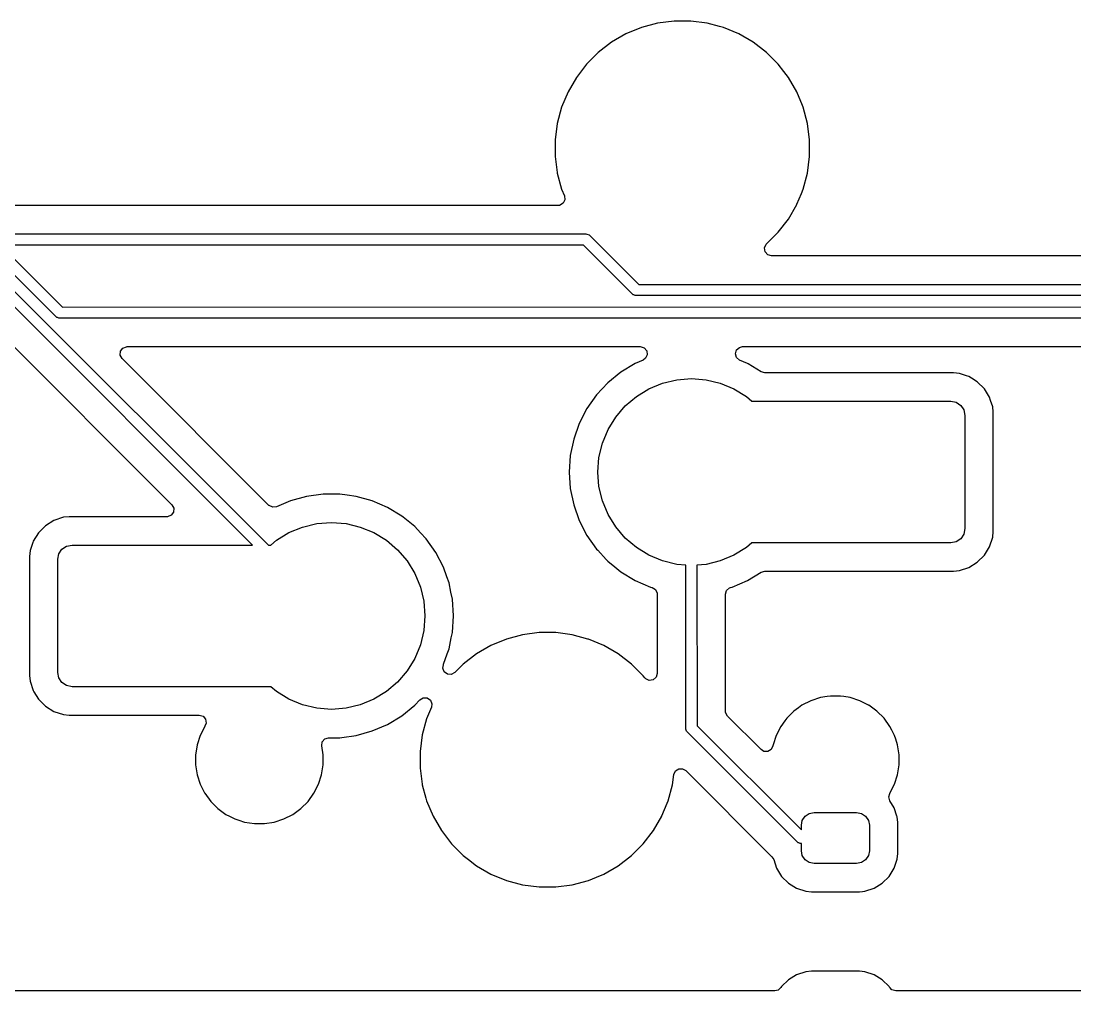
# Model space of a CAD drawing. Header units: millimetres. Extents: x 46 to 4458, y 59 to 1499.
# Drawn here: x 1974.96 to 1993.55, y 900.96 to 918.08 of the extents above; entities that cross this region are included whole.
import ezdxf

# ---------------------------------------------------------------- set-up
doc = ezdxf.new("R2010")
doc.units = ezdxf.units.MM
doc.layers.add('BLACK', color=7, linetype='Continuous')

msp = doc.modelspace()

# ---------------------------------------------------------------- linework, layer by layer
at = {"layer": 'BLACK', "linetype": 'Continuous'}
for p, q in [((1985.90387, 917.96174), (1985.63207, 917.84915)), ((1986.18807, 918.03789), (1985.90387, 917.96174)), ((1986.47975, 918.07629), (1986.18807, 918.03789)), ((1986.47976, 918.07629), (1986.47975, 918.07629)), ((1986.77398, 918.07629), (1986.47976, 918.07629)), ((1986.47976, 918.07629), (1986.47976, 918.07629)), ((1986.77399, 918.07629), (1986.77398, 918.07629)), ((1986.77398, 918.07629), (1986.77398, 918.07629)), ((1987.06567, 918.03789), (1986.77399, 918.07629)), ((1987.28458, 917.97923), (1987.06567, 918.03789)), ((1987.06567, 918.03789), (1987.06567, 918.03789)), ((1987.06567, 918.03789), (1987.06567, 918.03789)), ((1987.34986, 917.96174), (1987.28458, 917.97923)), ((1987.62166, 917.84915), (1987.34986, 917.96174)), ((1985.63206, 917.84915), (1985.37728, 917.70205)), ((1985.63207, 917.84915), (1985.63206, 917.84915)), ((1987.62168, 917.84915), (1987.62166, 917.84915)), ((1987.87646, 917.70205), (1987.62168, 917.84915)), ((1985.37726, 917.70204), (1985.14386, 917.52294)), ((1985.37728, 917.70205), (1985.37726, 917.70204)), ((1987.87647, 917.70204), (1987.87646, 917.70205)), ((1987.87646, 917.70205), (1987.87646, 917.70205)), ((1988.10988, 917.52294), (1987.87647, 917.70204)), ((1987.87647, 917.70204), (1987.87647, 917.70204)), ((1987.87647, 917.70204), (1987.87647, 917.70204)), ((1985.14385, 917.52293), (1984.93582, 917.3149)), ((1985.14386, 917.52294), (1985.14385, 917.52293)), ((1988.10989, 917.52293), (1988.10988, 917.52294)), ((1988.31791, 917.3149), (1988.10989, 917.52293)), ((1984.93582, 917.3149), (1984.75672, 917.08149)), ((1984.93582, 917.3149), (1984.93582, 917.3149)), ((1988.31792, 917.3149), (1988.31791, 917.3149)), ((1988.41602, 917.18705), (1988.31792, 917.3149)), ((1988.49702, 917.08148), (1988.41602, 917.18705)), ((1984.75671, 917.08148), (1984.60961, 916.8267)), ((1984.75672, 917.08149), (1984.75671, 917.08148)), ((1988.49703, 917.08148), (1988.49702, 917.08148)), ((1988.64413, 916.8267), (1988.49703, 917.08148)), ((1984.6096, 916.82668), (1984.49702, 916.55488)), ((1984.60961, 916.8267), (1984.6096, 916.82668)), ((1988.64413, 916.82668), (1988.64413, 916.8267)), ((1988.74421, 916.58508), (1988.64413, 916.82668)), ((1984.49702, 916.55488), (1984.42087, 916.27068)), ((1988.75672, 916.55487), (1988.74421, 916.58508)), ((1988.83287, 916.27069), (1988.75672, 916.55487)), ((1984.42087, 916.27068), (1984.38247, 915.979)), ((1988.87127, 915.97899), (1988.83287, 916.27069)), ((1984.38247, 915.979), (1984.38247, 915.97899)), ((1984.38247, 915.97899), (1984.38247, 915.68479)), ((1988.87127, 915.68478), (1988.87127, 915.97899)), ((1984.38247, 915.68479), (1984.38247, 915.68477)), ((1984.38247, 915.68477), (1984.41986, 915.40075)), ((1988.83287, 915.39309), (1988.87127, 915.68478)), ((1984.41986, 915.40075), (1984.42087, 915.39309)), ((1984.42087, 915.39309), (1984.49619, 915.11198)), ((1988.75672, 915.1089), (1988.83287, 915.39309)), ((1984.49619, 915.11198), (1984.49702, 915.10889)), ((1984.49702, 915.10889), (1984.54571, 914.99134)), ((1984.54571, 914.99134), (1984.55318, 914.92187)), ((1988.64724, 914.84459), (1988.72634, 915.03557)), ((1988.72634, 915.03557), (1988.75672, 915.1089)), ((1984.43115, 914.81989), (1947.30179, 914.81989)), ((1984.46182, 914.82374), (1984.43115, 914.81989)), ((1984.52191, 914.85939), (1984.46182, 914.82374)), ((1984.55318, 914.92187), (1984.52191, 914.85939)), ((1988.49702, 914.58229), (1988.64413, 914.83708)), ((1988.64413, 914.83708), (1988.64724, 914.84459)), ((1988.31792, 914.34888), (1988.49702, 914.58229)), ((1947.36134, 914.31747), (1984.92459, 914.31939)), ((1984.92459, 914.31939), (1984.9441, 914.31747)), ((1984.9441, 914.31747), (1984.98015, 914.30253)), ((1984.98015, 914.30253), (1985.8573, 913.42802)), ((1988.11116, 914.14212), (1988.31791, 914.34887)), ((1988.31791, 914.34887), (1988.31792, 914.34888)), ((1984.88134, 914.12131), (1947.41964, 914.11939)), ((1985.75849, 913.24679), (1984.88134, 914.12131)), ((1988.07611, 914.07208), (1988.10513, 914.13564)), ((1988.08605, 914.00293), (1988.07611, 914.07208)), ((1988.10513, 914.13564), (1988.11116, 914.14212)), ((1974.81436, 913.90253), (1975.69151, 913.02802)), ((1988.1318, 913.95012), (1988.08605, 914.00293)), ((1988.19884, 913.93044), (1988.1318, 913.95012)), ((2008.8674, 913.93044), (1988.19884, 913.93044)), ((1975.5927, 912.84679), (1974.71555, 913.7213)), ((1974.64868, 913.50253), (1979.32649, 908.82689)), ((1979.0463, 908.82689), (1974.54979, 913.3213)), ((1985.8573, 913.42802), (2027.07007, 913.42994)), ((1985.76904, 913.24242), (1985.75849, 913.24679)), ((1985.79454, 913.23186), (1985.76904, 913.24242)), ((1985.81404, 913.22994), (1985.79454, 913.23186)), ((2027.02674, 913.23186), (1985.81404, 913.22994)), ((1975.69151, 913.02802), (1998.89507, 913.02994)), ((1974.3807, 912.78257), (1977.6242, 909.53907)), ((1975.60326, 912.84242), (1975.5927, 912.84679)), ((1975.62875, 912.83186), (1975.60326, 912.84242)), ((1975.64826, 912.82994), (1975.62875, 912.83186)), ((1998.85175, 912.83185), (1975.64826, 912.82994)), ((1976.7105, 912.17908), (1976.71548, 912.24877)), ((1976.74399, 912.11776), (1976.7105, 912.17908)), ((1976.71548, 912.24877), (1976.75736, 912.3047)), ((1976.75736, 912.3047), (1976.82282, 912.32912)), ((1976.82282, 912.32912), (1976.83167, 912.32944)), ((1976.83167, 912.32944), (1985.88487, 912.32944)), ((1985.88487, 912.32944), (1985.95191, 912.30975)), ((1985.95191, 912.30975), (1985.99767, 912.25695)), ((1986.00761, 912.18779), (1985.97859, 912.12423)), ((1985.99767, 912.25695), (1986.00761, 912.18779)), ((1987.56239, 912.20313), (1987.58082, 912.27052)), ((1987.58332, 912.13647), (1987.56239, 912.20313)), ((1987.58082, 912.27052), (1987.63276, 912.31725)), ((1987.63276, 912.31725), (1987.68637, 912.32944)), ((1987.68637, 912.32944), (1998.59497, 912.32944)), ((1979.33341, 909.52833), (1976.74399, 912.11776)), ((1985.79394, 912.03075), (1985.54257, 911.87789)), ((1985.93427, 912.0917), (1985.79394, 912.03075)), ((1985.79394, 912.03075), (1985.79394, 912.03075)), ((1985.97859, 912.12423), (1985.93427, 912.0917)), ((1987.63697, 912.0917), (1987.58332, 912.13647)), ((1987.77729, 912.03075), (1987.63697, 912.0917)), ((1987.7859, 912.02552), (1987.77729, 912.03075)), ((1988.01625, 911.88544), (1987.7859, 912.02552)), ((1985.54257, 911.87789), (1985.31436, 911.69223)), ((1988.08068, 911.86739), (1988.01625, 911.88544)), ((1989.45849, 911.86739), (1988.08068, 911.86739)), ((1989.4585, 911.86739), (1989.45849, 911.86739)), ((1991.41063, 911.86739), (1989.4585, 911.86739)), ((1991.41064, 911.86739), (1991.41063, 911.86739)), ((1991.51341, 911.85689), (1991.41064, 911.86739)), ((1991.51342, 911.85689), (1991.51341, 911.85689)), ((1991.63981, 911.815), (1991.51342, 911.85689)), ((1991.67995, 911.8017), (1991.63981, 911.815)), ((1991.67996, 911.8017), (1991.67995, 911.8017)), ((1991.7292, 911.77133), (1991.67996, 911.8017)), ((1985.31436, 911.69223), (1985.11355, 911.47721)), ((1986.03654, 911.58705), (1986.27574, 911.68613)), ((1986.27574, 911.68613), (1986.5275, 911.74657)), ((1986.5275, 911.74657), (1986.78562, 911.76689)), ((1986.78562, 911.76689), (1987.04374, 911.74657)), ((1987.04374, 911.74657), (1987.2955, 911.68613)), ((1987.2955, 911.68613), (1987.5347, 911.58705)), ((1991.82928, 911.7096), (1991.7292, 911.77133)), ((1991.95333, 911.58554), (1991.82928, 911.7096)), ((1985.11355, 911.47721), (1984.9439, 911.23687)), ((1985.61889, 911.28361), (1985.81577, 911.45177)), ((1985.81577, 911.45177), (1986.03654, 911.58705)), ((1987.5347, 911.58705), (1987.75547, 911.45177)), ((1987.75547, 911.45177), (1987.85484, 911.36689)), ((1992.04543, 911.43622), (1991.95333, 911.58554)), ((1992.06346, 911.38183), (1992.04543, 911.43622)), ((1984.9439, 911.23687), (1984.80855, 910.97565)), ((1984.9439, 911.23687), (1984.9439, 911.23687)), ((1985.45074, 911.08673), (1985.61889, 911.28361)), ((1987.85484, 911.36689), (1989.41062, 911.36689)), ((1989.41062, 911.36689), (1991.36062, 911.36689)), ((1991.36062, 911.36689), (1991.45629, 911.34786)), ((1991.45629, 911.34786), (1991.5374, 911.29366)), ((1991.5374, 911.29366), (1991.59159, 911.21256)), ((1992.10062, 911.26969), (1992.06346, 911.38183)), ((1992.10062, 911.26968), (1992.10062, 911.26969)), ((1992.10994, 911.17847), (1992.10062, 911.26968)), ((1985.31546, 910.86597), (1985.45074, 911.08673)), ((1991.59159, 911.21256), (1991.61062, 911.11689)), ((1991.61062, 911.11689), (1991.61062, 909.11689)), ((1992.11112, 911.1669), (1992.10994, 911.17847)), ((1992.11112, 909.06688), (1992.11112, 911.1669)), ((1984.80855, 910.97565), (1984.71003, 910.69845)), ((1985.21638, 910.62677), (1985.31546, 910.86597)), ((1984.71002, 910.69843), (1984.65017, 910.4104)), ((1984.71003, 910.69845), (1984.71002, 910.69843)), ((1985.15593, 910.375), (1985.21638, 910.62677)), ((1984.65017, 910.4104), (1984.63009, 910.11689)), ((1984.65017, 910.4104), (1984.65017, 910.4104)), ((1985.13562, 910.11689), (1985.15593, 910.375)), ((1984.63009, 910.11689), (1984.65017, 909.82338)), ((1985.15593, 909.85877), (1985.13562, 910.11689)), ((1984.65017, 909.82338), (1984.65017, 909.82337)), ((1984.65017, 909.82337), (1984.71002, 909.53534)), ((1985.21638, 909.60701), (1985.15593, 909.85877)), ((1979.71378, 909.60796), (1979.47049, 909.50228)), ((1979.99706, 909.68733), (1979.71378, 909.60796)), ((1980.28852, 909.72739), (1979.99706, 909.68733)), ((1979.99706, 909.68733), (1979.99706, 909.68733)), ((1980.58272, 909.72739), (1980.28852, 909.72739)), ((1980.28852, 909.72739), (1980.28852, 909.72739)), ((1980.71603, 909.70906), (1980.58272, 909.72739)), ((1980.58272, 909.72739), (1980.58272, 909.72739)), ((1980.87417, 909.68733), (1980.71603, 909.70906)), ((1980.87418, 909.68733), (1980.87417, 909.68733)), ((1981.15746, 909.60795), (1980.87418, 909.68733)), ((1980.87418, 909.68733), (1980.87418, 909.68733)), ((1981.42729, 909.49075), (1981.15746, 909.60795)), ((1985.31546, 909.3678), (1985.21638, 909.60701)), ((1977.6527, 909.40805), (1977.61083, 909.35212)), ((1977.6242, 909.53907), (1977.65769, 909.47775)), ((1977.65769, 909.47775), (1977.6527, 909.40805)), ((1979.33815, 909.52383), (1979.33341, 909.52833)), ((1979.40116, 909.49363), (1979.33815, 909.52383)), ((1979.47049, 909.50228), (1979.40116, 909.49363)), ((1981.4273, 909.49075), (1981.42729, 909.49075)), ((1981.67866, 909.33789), (1981.4273, 909.49075)), ((1984.71002, 909.53534), (1984.71003, 909.53533)), ((1984.71003, 909.53533), (1984.80855, 909.25813)), ((1975.54128, 909.2617), (1975.39196, 909.1696)), ((1975.54129, 909.2617), (1975.54128, 909.2617)), ((1975.70782, 909.31689), (1975.54129, 909.2617)), ((1975.8106, 909.32739), (1975.70782, 909.31689)), ((1975.70782, 909.31689), (1975.70782, 909.31689)), ((1975.81062, 909.32739), (1975.8106, 909.32739)), ((1977.53652, 909.32739), (1975.81062, 909.32739)), ((1977.54537, 909.3277), (1977.53652, 909.32739)), ((1977.61083, 909.35212), (1977.54537, 909.3277)), ((1979.92574, 909.14613), (1980.1775, 909.20657)), ((1980.1775, 909.20657), (1980.43562, 909.22689)), ((1980.43562, 909.22689), (1980.69374, 909.20657)), ((1980.69374, 909.20657), (1980.9455, 909.14613)), ((1981.67867, 909.33789), (1981.67866, 909.33789)), ((1981.70202, 909.31889), (1981.67867, 909.33789)), ((1981.67867, 909.33789), (1981.67867, 909.33789)), ((1981.90688, 909.15223), (1981.70202, 909.31889)), ((1984.80855, 909.25813), (1984.9439, 908.99691)), ((1985.45074, 909.14704), (1985.31546, 909.3678)), ((1975.26791, 909.04555), (1975.17581, 908.89622)), ((1975.39196, 909.1696), (1975.26791, 909.04555)), ((1979.46577, 908.91177), (1979.68654, 909.04705)), ((1979.68654, 909.04705), (1979.92574, 909.14613)), ((1980.9455, 909.14613), (1981.1847, 909.04705)), ((1981.1847, 909.04705), (1981.40547, 908.91177)), ((1981.90688, 909.15222), (1981.90688, 909.15223)), ((1982.01001, 909.0418), (1981.90688, 909.15222)), ((1981.90688, 909.15222), (1981.90688, 909.15222)), ((1982.10769, 908.93721), (1982.01001, 909.0418)), ((1985.61889, 908.95016), (1985.45074, 909.14704)), ((1991.59159, 909.02122), (1991.5374, 908.94011)), ((1991.61062, 909.11689), (1991.59159, 909.02122)), ((1992.10062, 908.96409), (1992.11112, 909.06688)), ((1975.16745, 908.87102), (1975.12062, 908.72968)), ((1975.1758, 908.89622), (1975.16745, 908.87102)), ((1975.17581, 908.89622), (1975.1758, 908.89622)), ((1975.76495, 908.80786), (1975.86062, 908.82689)), ((1975.86062, 908.82689), (1977.91062, 908.82689)), ((1977.91062, 908.82689), (1979.0463, 908.82689)), ((1979.32649, 908.82689), (1979.36639, 908.82689)), ((1979.36639, 908.82689), (1979.46577, 908.91177)), ((1981.40547, 908.91177), (1981.60235, 908.74361)), ((1982.27734, 908.69687), (1982.10769, 908.93721)), ((1984.9439, 908.99691), (1984.9439, 908.9969)), ((1984.9439, 908.9969), (1985.11355, 908.75656)), ((1985.81577, 908.78201), (1985.61889, 908.95016)), ((1987.85484, 908.86689), (1987.75547, 908.78201)), ((1989.31062, 908.86689), (1987.85484, 908.86689)), ((1991.36062, 908.86689), (1989.31062, 908.86689)), ((1991.45629, 908.88592), (1991.36062, 908.86689)), ((1991.5374, 908.94011), (1991.45629, 908.88592)), ((1992.04543, 908.79755), (1992.10062, 908.96409)), ((1975.12062, 908.72968), (1975.11012, 908.6269)), ((1975.12062, 908.72968), (1975.12062, 908.72968)), ((1975.12062, 908.72968), (1975.12062, 908.72968)), ((1975.61062, 908.57689), (1975.62965, 908.67256)), ((1975.62965, 908.67256), (1975.68384, 908.75366)), ((1975.68384, 908.75366), (1975.76495, 908.80786)), ((1981.60235, 908.74361), (1981.7705, 908.54673)), ((1982.27734, 908.69686), (1982.27734, 908.69687)), ((1982.27734, 908.69687), (1982.27734, 908.69687)), ((1982.41269, 908.43565), (1982.27734, 908.69686)), ((1985.11355, 908.75656), (1985.13427, 908.73438)), ((1985.13427, 908.73438), (1985.28341, 908.57469)), ((1986.03654, 908.64673), (1985.81577, 908.78201)), ((1986.27574, 908.54764), (1986.03654, 908.64673)), ((1987.5347, 908.64673), (1987.2955, 908.54764)), ((1987.75547, 908.78201), (1987.5347, 908.64673)), ((1991.82928, 908.52418), (1991.95333, 908.64823)), ((1991.95333, 908.64823), (1992.04543, 908.79755)), ((1975.11012, 908.6269), (1975.11012, 906.52689)), ((1975.61062, 906.57689), (1975.61062, 908.57689)), ((1981.7705, 908.54673), (1981.90578, 908.32597)), ((1985.28341, 908.57469), (1985.31436, 908.54155)), ((1985.31436, 908.54155), (1985.43733, 908.4415)), ((1986.5275, 908.4872), (1986.27574, 908.54764)), ((1986.68631, 908.4747), (1986.5275, 908.4872)), ((1986.68754, 905.57738), (1986.68631, 908.4747)), ((1987.04374, 908.4872), (1986.8844, 908.47466)), ((1986.8844, 908.47466), (1986.8856, 905.63567)), ((1987.2955, 908.54764), (1987.04374, 908.4872)), ((1991.67995, 908.43207), (1991.82928, 908.52418)), ((1981.90578, 908.32597), (1982.00486, 908.08677)), ((1982.47248, 908.26742), (1982.41269, 908.43565)), ((1982.51121, 908.15845), (1982.47248, 908.26742)), ((1985.43733, 908.4415), (1985.54257, 908.35589)), ((1985.54257, 908.35589), (1985.54257, 908.35589)), ((1985.54257, 908.35589), (1985.54257, 908.35589)), ((1985.54257, 908.35589), (1985.79394, 908.20303)), ((1987.7773, 908.20303), (1988.01625, 908.34834)), ((1988.01625, 908.34834), (1988.08068, 908.36639)), ((1988.08068, 908.36639), (1989.2606, 908.36639)), ((1989.2606, 908.36639), (1989.26061, 908.36639)), ((1989.26061, 908.36639), (1991.41063, 908.36639)), ((1991.41063, 908.36639), (1991.51342, 908.37689)), ((1991.51342, 908.37689), (1991.67995, 908.43207)), ((1982.00486, 908.08677), (1982.06531, 907.835)), ((1982.51121, 908.15843), (1982.51121, 908.15845)), ((1982.54516, 907.99508), (1982.51121, 908.15843)), ((1985.79394, 908.20303), (1985.79394, 908.20303)), ((1985.79394, 908.20303), (1986.06378, 908.08582)), ((1986.06378, 908.08582), (1986.09457, 908.07719)), ((1986.09457, 908.07719), (1986.15382, 908.04015)), ((1987.45861, 908.07058), (1987.47667, 908.07719)), ((1987.47667, 908.07719), (1987.50746, 908.08582)), ((1987.50746, 908.08582), (1987.77729, 908.20302)), ((1987.50746, 908.08582), (1987.50746, 908.08582)), ((1987.77729, 908.20302), (1987.7773, 908.20303)), ((1987.7773, 908.20303), (1987.7773, 908.20303)), ((1982.57107, 907.8704), (1982.54516, 907.99508)), ((1986.15382, 908.04015), (1986.18363, 907.97696)), ((1986.18363, 907.97696), (1986.18512, 907.95779)), ((1986.18512, 907.95779), (1986.18512, 906.56141)), ((1987.38612, 907.95779), (1987.4058, 908.02483)), ((1987.38612, 905.89698), (1987.38612, 907.95779)), ((1987.4058, 908.02483), (1987.45861, 908.07058)), ((1982.06531, 907.835), (1982.08562, 907.57689)), ((1982.59114, 907.57689), (1982.57107, 907.8704)), ((1982.08562, 907.57689), (1982.06531, 907.31877)), ((1982.57107, 907.28338), (1982.59114, 907.57689)), ((1982.06531, 907.31877), (1982.00486, 907.06701)), ((1982.51121, 906.99534), (1982.55144, 907.18892)), ((1982.55144, 907.18892), (1982.57107, 907.28338)), ((1983.52262, 907.16674), (1983.25082, 907.05415)), ((1983.80682, 907.24289), (1983.52262, 907.16674)), ((1984.0985, 907.28129), (1983.80682, 907.24289)), ((1984.09851, 907.28129), (1984.0985, 907.28129)), ((1984.39273, 907.28129), (1984.09851, 907.28129)), ((1984.09851, 907.28129), (1984.09851, 907.28129)), ((1984.39274, 907.28129), (1984.39273, 907.28129)), ((1984.39273, 907.28129), (1984.39273, 907.28129)), ((1984.68442, 907.24289), (1984.39274, 907.28129)), ((1984.95993, 907.16906), (1984.68442, 907.24289)), ((1984.68442, 907.24289), (1984.68442, 907.24289)), ((1984.68442, 907.24289), (1984.68442, 907.24289)), ((1984.96861, 907.16674), (1984.95993, 907.16906)), ((1985.24041, 907.05415), (1984.96861, 907.16674)), ((1982.00486, 907.06701), (1981.90578, 906.8278)), ((1982.47983, 906.90704), (1982.51121, 906.99533)), ((1982.51121, 906.99533), (1982.51121, 906.99534)), ((1982.51121, 906.99534), (1982.51121, 906.99534)), ((1983.25081, 907.05415), (1982.99603, 906.90705)), ((1983.25082, 907.05415), (1983.25081, 907.05415)), ((1985.24043, 907.05415), (1985.24041, 907.05415)), ((1985.49521, 906.90705), (1985.24043, 907.05415)), ((1981.90578, 906.8278), (1981.7705, 906.60704)), ((1982.41428, 906.7226), (1982.47983, 906.90704)), ((1982.99601, 906.90704), (1982.76261, 906.72794)), ((1982.99603, 906.90705), (1982.99601, 906.90704)), ((1985.49522, 906.90704), (1985.49521, 906.90705)), ((1985.49521, 906.90705), (1985.49521, 906.90705)), ((1985.72863, 906.72794), (1985.49522, 906.90704)), ((1985.49522, 906.90704), (1985.49522, 906.90704)), ((1985.49522, 906.90704), (1985.49522, 906.90704)), ((1981.7705, 906.60704), (1981.60235, 906.41016)), ((1982.40151, 906.65704), (1982.41146, 906.71529)), ((1982.42593, 906.59158), (1982.40151, 906.65704)), ((1982.41146, 906.71529), (1982.41269, 906.71811)), ((1982.41269, 906.71812), (1982.41428, 906.7226)), ((1982.41269, 906.71811), (1982.41269, 906.71812)), ((1982.48186, 906.54971), (1982.42593, 906.59158)), ((1982.76261, 906.72794), (1982.61288, 906.57821)), ((1985.72864, 906.72793), (1985.72863, 906.72794)), ((1985.93666, 906.5199), (1985.72864, 906.72793)), ((1975.11012, 906.52689), (1975.11012, 906.52687)), ((1975.11012, 906.52687), (1975.12062, 906.42409)), ((1975.12062, 906.42409), (1975.12062, 906.42409)), ((1975.12062, 906.42409), (1975.1758, 906.25756)), ((1975.62965, 906.48122), (1975.61062, 906.57689)), ((1975.68384, 906.40011), (1975.62965, 906.48122)), ((1975.76495, 906.34592), (1975.68384, 906.40011)), ((1981.60235, 906.41016), (1981.40547, 906.24201)), ((1982.55155, 906.54472), (1982.48186, 906.54971)), ((1982.61288, 906.57821), (1982.55155, 906.54472)), ((1985.93667, 906.51989), (1985.93666, 906.5199)), ((1985.96274, 906.48592), (1985.93667, 906.51989)), ((1985.97992, 906.46769), (1985.96274, 906.48592)), ((1986.04347, 906.43867), (1985.97992, 906.46769)), ((1986.11263, 906.44861), (1986.04347, 906.43867)), ((1986.16543, 906.49437), (1986.11263, 906.44861)), ((1986.18512, 906.56141), (1986.16543, 906.49437)), ((1975.1758, 906.25756), (1975.17581, 906.25755)), ((1975.17581, 906.25755), (1975.18941, 906.23549)), ((1975.18941, 906.23549), (1975.26791, 906.10823)), ((1975.86062, 906.32689), (1975.76495, 906.34592)), ((1977.78562, 906.32689), (1975.86062, 906.32689)), ((1979.36639, 906.32689), (1977.78562, 906.32689)), ((1979.46577, 906.24201), (1979.36639, 906.32689)), ((1979.68654, 906.10673), (1979.46577, 906.24201)), ((1981.40547, 906.24201), (1981.1847, 906.10673)), ((1975.26791, 906.10823), (1975.39196, 905.98418)), ((1979.92574, 906.00764), (1979.68654, 906.10673)), ((1981.1847, 906.10673), (1980.9455, 906.00764)), ((1981.90688, 906.00155), (1981.99511, 906.09602)), ((1981.99511, 906.09602), (1982.05525, 906.13158)), ((1982.05525, 906.13158), (1982.12507, 906.12898)), ((1982.12507, 906.12898), (1982.1824, 906.08904)), ((1982.1824, 906.08904), (1982.20904, 906.02445)), ((1988.89358, 906.07993), (1988.73573, 905.9995)), ((1989.06206, 906.13467), (1988.89358, 906.07993)), ((1988.89358, 906.07993), (1988.89358, 906.07993)), ((1989.17871, 906.15315), (1989.06206, 906.13467)), ((1989.23704, 906.16239), (1989.17871, 906.15315)), ((1989.4142, 906.16239), (1989.23704, 906.16239)), ((1989.47417, 906.15289), (1989.4142, 906.16239)), ((1989.58918, 906.13467), (1989.47417, 906.15289)), ((1989.75766, 906.07993), (1989.58918, 906.13467)), ((1989.91148, 906.00155), (1989.75766, 906.07993)), ((1989.75766, 906.07993), (1989.75766, 906.07993)), ((1975.39196, 905.98418), (1975.54129, 905.89207)), ((1975.54129, 905.89207), (1975.70782, 905.83689)), ((1980.1775, 905.9472), (1979.92574, 906.00764)), ((1980.43562, 905.92689), (1980.1775, 905.9472)), ((1980.69374, 905.9472), (1980.43562, 905.92689)), ((1980.9455, 906.00764), (1980.69374, 905.9472)), ((1981.67867, 905.81589), (1981.90688, 906.00155)), ((1982.20029, 905.96393), (1982.11577, 905.75988)), ((1982.20904, 906.02445), (1982.20029, 905.96393)), ((1987.38895, 905.87063), (1987.38612, 905.89698)), ((1987.42244, 905.8093), (1987.38895, 905.87063)), ((1988.5924, 905.89537), (1988.46714, 905.7701)), ((1988.59241, 905.89537), (1988.5924, 905.89537)), ((1988.5924, 905.89537), (1988.5924, 905.89537)), ((1988.67538, 905.95566), (1988.59241, 905.89537)), ((1988.73573, 905.9995), (1988.67538, 905.95566)), ((1989.91551, 905.9995), (1989.91148, 906.00155)), ((1990.05883, 905.89537), (1989.91551, 905.9995)), ((1990.1841, 905.7701), (1990.05883, 905.89537)), ((1975.70782, 905.83689), (1975.81061, 905.82639)), ((1975.81061, 905.82639), (1977.73774, 905.82639)), ((1977.73774, 905.82639), (1977.73775, 905.82639)), ((1977.73775, 905.82639), (1978.10467, 905.82639)), ((1978.10467, 905.82639), (1978.17171, 905.8067)), ((1978.17171, 905.8067), (1978.21746, 905.7539)), ((1978.2274, 905.68474), (1978.20499, 905.62951)), ((1978.21746, 905.7539), (1978.2274, 905.68474)), ((1981.15746, 905.54582), (1981.4273, 905.66303)), ((1981.4273, 905.66303), (1981.67867, 905.81589)), ((1982.11577, 905.75988), (1982.03962, 905.47568)), ((1988.0152, 905.21654), (1987.42244, 905.8093)), ((1988.43588, 905.72709), (1988.36301, 905.62678)), ((1988.46714, 905.7701), (1988.43588, 905.72709)), ((1988.46714, 905.7701), (1988.46714, 905.7701)), ((1988.46714, 905.7701), (1988.46714, 905.7701)), ((1990.28823, 905.62678), (1990.1841, 905.7701)), ((1978.20301, 905.62678), (1978.12258, 905.46893)), ((1978.20499, 905.62951), (1978.20301, 905.62678)), ((1980.87417, 905.46645), (1981.15746, 905.54582)), ((1982.03962, 905.47568), (1982.00122, 905.184)), ((1986.70247, 905.54133), (1986.68754, 905.57738)), ((1986.71491, 905.52618), (1986.70247, 905.54133)), ((1988.67006, 903.57374), (1986.71491, 905.52618)), ((1986.8856, 905.63567), (1988.72562, 903.79821)), ((1988.36301, 905.62678), (1988.28258, 905.46893)), ((1990.32361, 905.55735), (1990.28823, 905.62678)), ((1990.36866, 905.46893), (1990.32361, 905.55735)), ((1978.06783, 905.30044), (1978.04485, 905.15533)), ((1978.12258, 905.46893), (1978.06783, 905.30044)), ((1978.12258, 905.46893), (1978.12258, 905.46893)), ((1980.26617, 905.28299), (1980.27512, 905.35228)), ((1980.27512, 905.35228), (1980.32012, 905.40573)), ((1980.32012, 905.40573), (1980.38687, 905.42637)), ((1980.38687, 905.42637), (1980.38864, 905.42639)), ((1980.38864, 905.42639), (1980.58272, 905.42639)), ((1980.58272, 905.42639), (1980.62114, 905.43167)), ((1980.62114, 905.43167), (1980.87417, 905.46645)), ((1988.22536, 905.28482), (1988.19543, 905.22168)), ((1988.22783, 905.30045), (1988.22536, 905.28482)), ((1988.28258, 905.46893), (1988.22783, 905.30045)), ((1988.28258, 905.46893), (1988.28258, 905.46893)), ((1990.39077, 905.40087), (1990.36866, 905.46893)), ((1990.36866, 905.46893), (1990.36866, 905.46893)), ((1990.42341, 905.30044), (1990.39077, 905.40087)), ((1990.45112, 905.12547), (1990.42341, 905.30044)), ((1978.04485, 905.15533), (1978.04012, 905.12547)), ((1978.04012, 905.12547), (1978.04012, 904.94831)), ((1980.29112, 905.12547), (1980.26617, 905.28299)), ((1980.29112, 904.94831), (1980.29112, 905.12547)), ((1982.00122, 905.184), (1982.00122, 905.18399)), ((1982.00122, 905.18399), (1982.00122, 904.88979)), ((1988.06625, 905.18575), (1988.0152, 905.21654)), ((1988.13611, 905.18475), (1988.06625, 905.18575)), ((1988.19543, 905.22168), (1988.13611, 905.18475)), ((1990.45112, 904.94831), (1990.45112, 905.12547)), ((1978.04012, 904.94831), (1978.04616, 904.91015)), ((1980.26341, 904.77333), (1980.29112, 904.94831)), ((1990.42341, 904.77333), (1990.45112, 904.94831)), ((1978.04616, 904.91015), (1978.06783, 904.77333)), ((1978.06783, 904.77333), (1978.12258, 904.60485)), ((1980.20866, 904.60485), (1980.26341, 904.77333)), ((1982.00122, 904.88979), (1982.00122, 904.88977)), ((1982.00122, 904.88977), (1982.03873, 904.60485)), ((1986.45162, 904.59809), (1986.47505, 904.7761)), ((1986.47505, 904.7761), (1986.50332, 904.84)), ((1986.50332, 904.84), (1986.56164, 904.87847)), ((1986.56164, 904.87847), (1986.63151, 904.8793)), ((1986.63151, 904.8793), (1986.68567, 904.8476)), ((1986.68567, 904.8476), (1988.20764, 903.32563)), ((1990.36866, 904.60485), (1990.42341, 904.77333)), ((1978.12258, 904.60485), (1978.12258, 904.60485)), ((1978.12258, 904.60485), (1978.19829, 904.45626)), ((1980.12823, 904.447), (1980.20866, 904.60485)), ((1982.03873, 904.60485), (1982.03962, 904.59809)), ((1982.03962, 904.59809), (1982.10351, 904.35965)), ((1986.37547, 904.3139), (1986.45162, 904.59809)), ((1990.28823, 904.447), (1990.36866, 904.60485)), ((1978.19829, 904.45626), (1978.20301, 904.447)), ((1978.20301, 904.447), (1978.30714, 904.30367)), ((1980.0241, 904.30367), (1980.12823, 904.447)), ((1982.10351, 904.35965), (1982.11577, 904.31389)), ((1990.26807, 904.38138), (1990.28632, 904.44388)), ((1990.28651, 904.31399), (1990.26807, 904.38138)), ((1990.28632, 904.44388), (1990.28822, 904.44698)), ((1990.28822, 904.44698), (1990.28823, 904.447)), ((1978.30714, 904.30367), (1978.43241, 904.1784)), ((1978.43241, 904.1784), (1978.57573, 904.07427)), ((1979.75551, 904.07427), (1979.89883, 904.1784)), ((1979.89883, 904.1784), (1980.0241, 904.30367)), ((1982.11577, 904.31389), (1982.22835, 904.04209)), ((1986.26505, 904.04732), (1986.35858, 904.27313)), ((1986.35858, 904.27313), (1986.37547, 904.3139)), ((1990.36262, 904.19059), (1990.28651, 904.31399)), ((1990.36262, 904.19058), (1990.36262, 904.19059)), ((1990.36262, 904.19059), (1990.36262, 904.19059)), ((1990.41271, 904.03944), (1990.36262, 904.19058)), ((1978.57573, 904.07427), (1978.6389, 904.04208)), ((1978.6389, 904.04208), (1978.73358, 903.99385)), ((1978.73358, 903.99385), (1978.73358, 903.99384)), ((1978.73358, 903.99384), (1978.80041, 903.97213)), ((1979.42917, 903.9391), (1979.59766, 903.99385)), ((1979.59766, 903.99385), (1979.75551, 904.07427)), ((1982.22835, 904.04209), (1982.22836, 904.04208)), ((1982.22836, 904.04208), (1982.37546, 903.7873)), ((1986.11577, 903.78729), (1986.26288, 904.04208)), ((1986.26288, 904.04208), (1986.26505, 904.04732)), ((1988.74275, 903.96799), (1988.79152, 904.04099)), ((1988.79152, 904.04099), (1988.86452, 904.08976)), ((1988.86452, 904.08976), (1988.95062, 904.10689)), ((1988.95062, 904.10689), (1989.70062, 904.10689)), ((1989.70062, 904.10689), (1989.78672, 904.08976)), ((1989.78672, 904.08976), (1989.85972, 904.04099)), ((1989.85972, 904.04099), (1989.90849, 903.96799)), ((1990.41597, 904.0296), (1990.41271, 904.03944)), ((1990.426, 903.93134), (1990.41597, 904.0296)), ((1990.41597, 904.0296), (1990.41597, 904.0296)), ((1978.80041, 903.97213), (1978.90206, 903.9391)), ((1978.90206, 903.9391), (1979.07704, 903.91139)), ((1979.07704, 903.91139), (1979.07704, 903.91139)), ((1979.07704, 903.91139), (1979.2542, 903.91139)), ((1979.2542, 903.91139), (1979.42917, 903.9391)), ((1979.2542, 903.91139), (1979.2542, 903.91139)), ((1988.72562, 903.88189), (1988.74275, 903.96799)), ((1988.72562, 903.79821), (1988.72562, 903.88189)), ((1989.90849, 903.96799), (1989.92562, 903.88189)), ((1989.92562, 903.88189), (1989.92562, 903.43189)), ((1990.42612, 903.93023), (1990.426, 903.93134)), ((1990.42612, 903.38354), (1990.42612, 903.93023)), ((1982.37546, 903.7873), (1982.37547, 903.78728)), ((1982.37547, 903.78728), (1982.55457, 903.55388)), ((1985.93667, 903.55388), (1986.11577, 903.78729)), ((1982.55457, 903.55388), (1982.55457, 903.55387)), ((1982.55457, 903.55387), (1982.7626, 903.34584)), ((1985.72863, 903.34584), (1985.93667, 903.55388)), ((1988.68062, 903.56937), (1988.67006, 903.57374)), ((1988.70611, 903.55881), (1988.68062, 903.56937)), ((1988.72562, 903.55689), (1988.70611, 903.55881)), ((1988.72562, 903.43189), (1988.72562, 903.55689)), ((1988.74275, 903.34578), (1988.72562, 903.43189)), ((1989.92562, 903.43189), (1989.90849, 903.34578)), ((1982.7626, 903.34584), (1982.76261, 903.34584)), ((1982.76261, 903.34584), (1982.85238, 903.27696)), ((1982.85238, 903.27696), (1982.99602, 903.16673)), ((1985.49522, 903.16673), (1985.72863, 903.34584)), ((1988.20764, 903.32563), (1988.23766, 903.27696)), ((1988.23766, 903.27696), (1988.28731, 903.12713)), ((1988.79152, 903.27279), (1988.74275, 903.34578)), ((1988.86452, 903.22401), (1988.79152, 903.27279)), ((1989.85972, 903.27279), (1989.78672, 903.22401)), ((1989.90849, 903.34578), (1989.85972, 903.27279)), ((1990.36262, 903.12319), (1990.41597, 903.28418)), ((1990.41597, 903.28418), (1990.42612, 903.38354)), ((1982.99602, 903.16673), (1982.99603, 903.16673)), ((1982.99603, 903.16673), (1983.25081, 903.01963)), ((1985.24042, 903.01963), (1985.49522, 903.16673)), ((1988.28731, 903.12713), (1988.28862, 903.12319)), ((1988.28862, 903.12319), (1988.28862, 903.12318)), ((1988.28862, 903.12318), (1988.37765, 902.97885)), ((1988.95062, 903.20689), (1988.86452, 903.22401)), ((1989.70062, 903.20689), (1988.95062, 903.20689)), ((1989.78672, 903.22401), (1989.70062, 903.20689)), ((1990.27359, 902.97884), (1990.36262, 903.12319)), ((1983.25081, 903.01963), (1983.25082, 903.01962)), ((1983.25082, 903.01962), (1983.52262, 902.90704)), ((1983.52262, 902.90704), (1983.52263, 902.90704)), ((1983.52263, 902.90704), (1983.52263, 902.90704)), ((1983.52263, 902.90704), (1983.80682, 902.83089)), ((1984.68442, 902.83089), (1984.96861, 902.90704)), ((1984.96861, 902.90704), (1985.11162, 902.96627)), ((1985.11162, 902.96627), (1985.24041, 903.01962)), ((1985.24041, 903.01962), (1985.24042, 903.01962)), ((1985.24042, 903.01962), (1985.24042, 903.01963)), ((1988.37765, 902.97885), (1988.37765, 902.97884)), ((1988.37765, 902.97884), (1988.49757, 902.85892)), ((1990.15366, 902.85892), (1990.27359, 902.97884)), ((1983.80682, 902.83089), (1984.09851, 902.79249)), ((1984.09851, 902.79249), (1984.09852, 902.79249)), ((1984.09852, 902.79249), (1984.39272, 902.79249)), ((1984.39272, 902.79249), (1984.39273, 902.79249)), ((1984.39273, 902.79249), (1984.68442, 902.83089)), ((1988.49757, 902.85892), (1988.49758, 902.85892)), ((1988.49758, 902.85892), (1988.64191, 902.76989)), ((1988.64191, 902.76989), (1988.64192, 902.76989)), ((1988.64192, 902.76989), (1988.64192, 902.76988)), ((1988.64192, 902.76988), (1988.80291, 902.71654)), ((1988.80291, 902.71654), (1988.90227, 902.70639)), ((1988.90227, 902.70639), (1989.74896, 902.70639)), ((1989.74896, 902.70639), (1989.74897, 902.70639)), ((1989.74897, 902.70639), (1989.80338, 902.71195)), ((1989.74897, 902.70639), (1989.74897, 902.70639)), ((1989.80338, 902.71195), (1989.84833, 902.71654)), ((1989.84833, 902.71654), (1990.00932, 902.76988)), ((1990.00932, 902.76988), (1990.15366, 902.85892)), ((1988.64191, 901.24389), (1988.49758, 901.15486)), ((1988.64192, 901.24389), (1988.64191, 901.24389)), ((1988.80291, 901.29724), (1988.64192, 901.24389)), ((1988.90226, 901.30739), (1988.80291, 901.29724)), ((1988.80291, 901.29724), (1988.80291, 901.29724)), ((1988.90228, 901.30739), (1988.90226, 901.30739)), ((1989.74897, 901.30739), (1988.90228, 901.30739)), ((1989.84833, 901.29724), (1989.74897, 901.30739)), ((1990.00931, 901.24389), (1989.84833, 901.29724)), ((1990.00932, 901.24389), (1990.00931, 901.24389)), ((1990.15366, 901.15486), (1990.00932, 901.24389)), ((1990.00932, 901.24389), (1990.00932, 901.24389)), ((1990.00932, 901.24389), (1990.00932, 901.24389)), ((1988.36615, 901.01629), (1988.31421, 900.96957)), ((1988.37765, 901.03493), (1988.36615, 901.01629)), ((1988.49757, 901.15486), (1988.37765, 901.03493)), ((1988.49758, 901.15486), (1988.49757, 901.15486)), ((1990.27359, 901.03493), (1990.15366, 901.15486)), ((1990.15366, 901.15486), (1990.15366, 901.15486)), ((1990.28001, 901.02453), (1990.27359, 901.03493)), ((1990.28508, 901.01629), (1990.28001, 901.02453)), ((1990.32358, 900.97707), (1990.28508, 901.01629)), ((1988.26062, 900.95739), (1971.34062, 900.95739)), ((1988.31421, 900.96957), (1988.26062, 900.95739)), ((1990.39062, 900.95739), (1990.32358, 900.97707)), ((2012.07312, 900.95739), (1990.39062, 900.95739))]:
    msp.add_line(p, q, dxfattribs=at)

doc.saveas('drawing.dxf')
